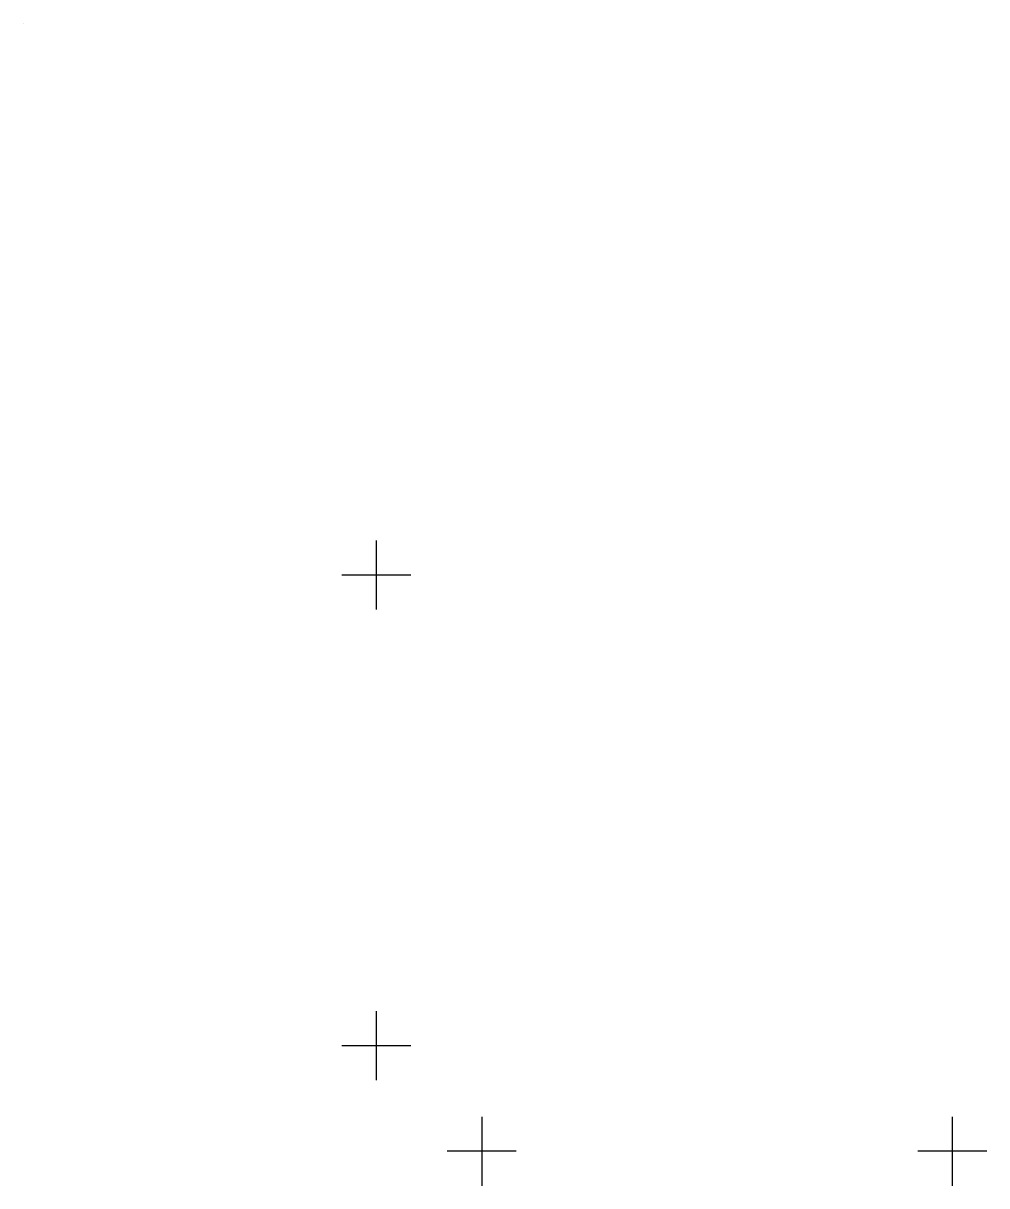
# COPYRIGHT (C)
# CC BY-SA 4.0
# Model space of a CAD drawing. Extents: x -195 to -135.6, y -70.6 to 1.
import ezdxf

# ---------------------------------------------------------------- set-up
doc = ezdxf.new("R2010")
doc.units = 0
doc.header["$LTSCALE"] = 10
doc.header["$MEASUREMENT"] = 0
doc.linetypes.add('CENTER', pattern=[2, 1.25, -0.25, 0.25, -0.25])
doc.layers.get('0').update_dxf_attribs({"linetype": 'CONTINUOUS'})
doc.layers.add('DIMENSIONS', color=1, linetype='CONTINUOUS')

msp = doc.modelspace()

# ---------------------------------------------------------------- linework, layer by layer
at = {"color": 1, "linetype": 'CENTER', "extrusion": (0, 1, 0)}
msp.add_line((-195, 1, -174.75), (-195, 1, -225.25), dxfattribs=at)
at = {"layer": 'DIMENSIONS'}
for p, q in [((-173.25, -30.875), (-173.25, -35.125)), ((-171.125, -33), (-175.375, -33)), ((-173.25, -59.875), (-173.25, -64.125)), ((-171.125, -62), (-175.375, -62)), ((-166.75, -66.375), (-166.75, -70.625)), ((-137.75, -66.375), (-137.75, -70.625)), ((-164.625, -68.5), (-168.875, -68.5)), ((-135.625, -68.5), (-139.875, -68.5))]:
    msp.add_line(p, q, dxfattribs=at)

doc.saveas('drawing.dxf')
